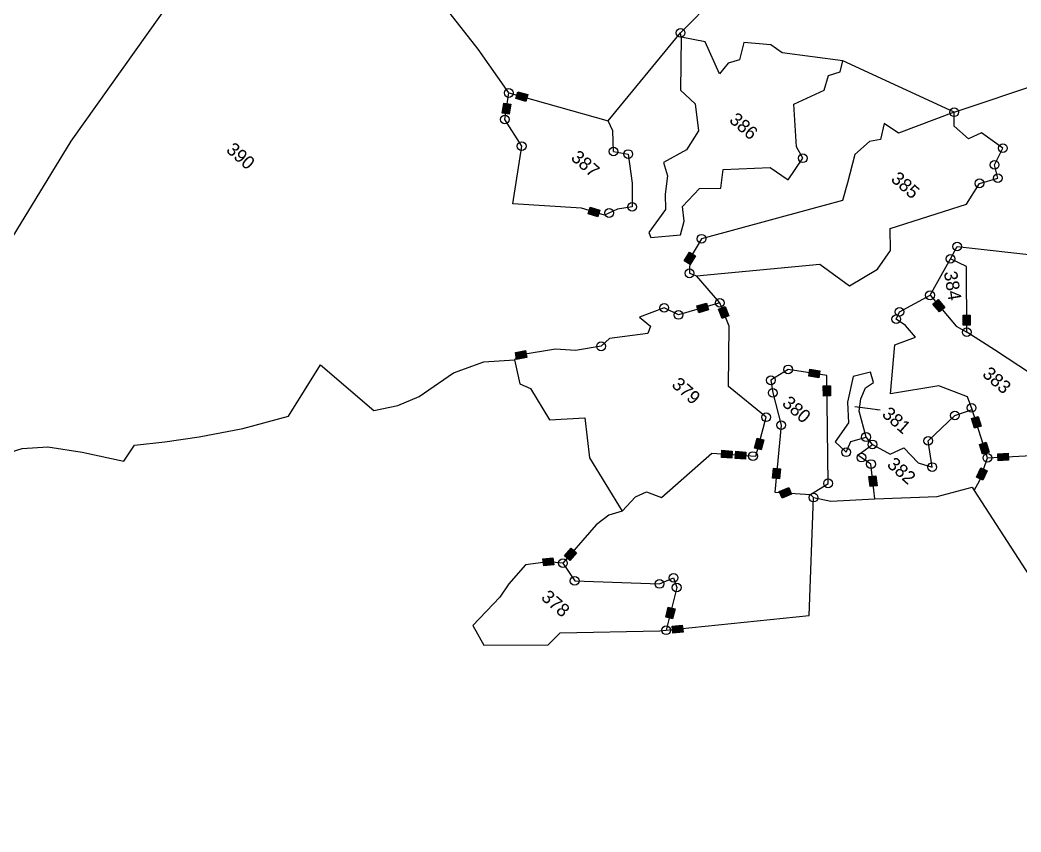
# Model space of a CAD drawing. Header units: metres. Extents: x 316400 to 324250, y 1868140 to 1873603.
# Drawn here: x 321468 to 322199, y 1868444 to 1869037 of the extents above; entities that cross this region are included whole.
import ezdxf

# ---------------------------------------------------------------- set-up
doc = ezdxf.new("R2010")
doc.units = ezdxf.units.M
for name, color, linetype in [('POLY_PARCEL', 6, 'Continuous'), ('TEXT_PARCEL', 7, 'Continuous'), ('V_BOUND_LINE', 7, 'Continuous')]:
    doc.layers.add(name, color=color, linetype=linetype)
doc.styles.add('TEXT_MAP', font='')
doc.styles.get('TEXT_MAP').set_extended_font_data('Kruti Dev 050')
doc.dimstyles.get("Standard").update_dxf_attribs({"dimtxt": 0.18, "dimasz": 0.18, "dimexe": 0.18, "dimexo": 0.0625, "dimgap": 0.09, "dimtad": 0, "dimtih": 1, "dimtoh": 1, "dimdec": 4, "dimzin": 0, "dimdsep": 46, "dimtxsty": 'Standard', "dimcen": 0.09, "dimadec": 0, "dimazin": 0, "dimtfac": 1, "dimtdec": 4, "dimtofl": 0, "dimtmove": 0, "dimatfit": 3, "dimfxl": 1, "dimtolj": 1, "dimtzin": 0, "dimarcsym": 0})

msp = doc.modelspace()

# ---------------------------------------------------------------- hatches: boundary and pattern name
for points in [[(321837.11, 1868977.3), (321838.5, 1868982.27), (321831.31, 1868984.28), (321829.92, 1868979.31)], [(321819.89, 1868968.65), (321825, 1868967.88), (321826.11, 1868975.27), (321821, 1868976.03)], [(321884.04, 1868900.1), (321882.58, 1868895.15), (321889.74, 1868893.04), (321891.2, 1868897.99)], [(321960.89, 1868864.59), (321956.47, 1868867.25), (321952.62, 1868860.86), (321957.04, 1868858.2)], [(321961.86, 1868827.98), (321963.3, 1868823.02), (321970.47, 1868825.11), (321969.02, 1868830.07)], [(322139.02, 1868823.58), (322142.96, 1868826.93), (322138.13, 1868832.61), (322134.19, 1868829.27)], [(321980.45, 1868818.77), (321985.25, 1868820.67), (321982.51, 1868827.61), (321977.71, 1868825.71)], [(322161.42, 1868821.34), (322156.25, 1868821.31), (322156.3, 1868813.84), (322161.46, 1868813.87)], [(321837.72, 1868790.26), (321836.85, 1868795.35), (321829.49, 1868794.08), (321830.37, 1868789)], [(322044.34, 1868781.82), (322043.54, 1868776.72), (322050.91, 1868775.56), (322051.71, 1868780.66)], [(322054.31, 1868762.19), (322059.47, 1868762.25), (322059.38, 1868769.71), (322054.22, 1868769.65)], [(322164.53, 1868738.72), (322169.46, 1868740.26), (322167.23, 1868747.39), (322162.31, 1868745.85)], [(322010.85, 1868730.17), (322005.86, 1868731.47), (322003.98, 1868724.25), (322008.98, 1868722.95)], [(322173.15, 1868728.45), (322168.22, 1868726.91), (322170.45, 1868719.79), (322175.38, 1868721.33)], [(321980.28, 1868722.57), (321979.91, 1868717.42), (321987.36, 1868716.89), (321987.72, 1868722.04)], [(321990.35, 1868721.86), (321989.98, 1868716.71), (321997.43, 1868716.18), (321997.79, 1868721.33)], [(322189.38, 1868715.31), (322189.12, 1868720.46), (322181.66, 1868720.08), (322181.93, 1868714.92)], [(322017.14, 1868702.23), (322022.28, 1868701.73), (322023, 1868709.16), (322017.86, 1868709.66)], [(322166.05, 1868703.06), (322170.73, 1868700.89), (322173.87, 1868707.65), (322169.19, 1868709.83)], [(322088.31, 1868696.07), (322093.44, 1868696.66), (322092.59, 1868704.07), (322087.46, 1868703.48)], [(322031, 1868690.6), (322029, 1868695.36), (322022.12, 1868692.47), (322024.12, 1868687.71)], [(321874.2, 1868647.79), (321870.3, 1868651.18), (321865.4, 1868645.55), (321869.3, 1868642.16)], [(321849.48, 1868643.28), (321850.13, 1868638.16), (321857.53, 1868639.09), (321856.89, 1868644.21)], [(321939.21, 1868600.77), (321944.22, 1868599.54), (321946, 1868606.79), (321940.99, 1868608.02)], [(321951.82, 1868589.9), (321951.28, 1868595.03), (321943.86, 1868594.26), (321944.39, 1868589.12)]]:
    msp.add_hatch(color=256).paths.add_polyline_path(points)

# ---------------------------------------------------------------- linework, layer by layer
for points in [[(321831.31, 1868984.28), (321838.5, 1868982.27), (321837.11, 1868977.3), (321829.92, 1868979.31)], [(321826.11, 1868975.27), (321825, 1868967.88), (321819.89, 1868968.65), (321821, 1868976.03)], [(321889.74, 1868893.04), (321882.58, 1868895.15), (321884.04, 1868900.1), (321891.2, 1868897.99)], [(321952.62, 1868860.86), (321956.47, 1868867.25), (321960.89, 1868864.59), (321957.04, 1868858.2)], [(321970.47, 1868825.11), (321963.3, 1868823.02), (321961.86, 1868827.98), (321969.02, 1868830.07)], [(322138.13, 1868832.61), (322142.96, 1868826.93), (322139.02, 1868823.58), (322134.19, 1868829.27)], [(321982.51, 1868827.61), (321985.25, 1868820.67), (321980.45, 1868818.77), (321977.71, 1868825.71)], [(322156.3, 1868813.84), (322156.25, 1868821.31), (322161.42, 1868821.34), (322161.46, 1868813.87)], [(321829.49, 1868794.08), (321836.85, 1868795.35), (321837.72, 1868790.26), (321830.37, 1868789)], [(322050.91, 1868775.56), (322043.54, 1868776.72), (322044.34, 1868781.82), (322051.71, 1868780.66)], [(322059.38, 1868769.71), (322059.47, 1868762.25), (322054.31, 1868762.19), (322054.22, 1868769.65)], [(322167.23, 1868747.39), (322169.46, 1868740.26), (322164.53, 1868738.72), (322162.31, 1868745.85)], [(322003.98, 1868724.25), (322005.86, 1868731.47), (322010.85, 1868730.17), (322008.98, 1868722.95)], [(322170.45, 1868719.79), (322168.22, 1868726.91), (322173.15, 1868728.45), (322175.38, 1868721.33)], [(321987.36, 1868716.89), (321979.91, 1868717.42), (321980.28, 1868722.57), (321987.72, 1868722.04)], [(321997.43, 1868716.18), (321989.98, 1868716.71), (321990.35, 1868721.86), (321997.79, 1868721.33)], [(322181.66, 1868720.08), (322189.12, 1868720.46), (322189.38, 1868715.31), (322181.93, 1868714.92)], [(322023, 1868709.16), (322022.28, 1868701.73), (322017.14, 1868702.23), (322017.86, 1868709.66)], [(322173.87, 1868707.65), (322170.73, 1868700.89), (322166.05, 1868703.06), (322169.19, 1868709.83)], [(322092.59, 1868704.07), (322093.44, 1868696.66), (322088.31, 1868696.07), (322087.46, 1868703.48)], [(322022.12, 1868692.47), (322029, 1868695.36), (322031, 1868690.6), (322024.12, 1868687.71)], [(321865.4, 1868645.55), (321870.3, 1868651.18), (321874.2, 1868647.79), (321869.3, 1868642.16)], [(321857.53, 1868639.09), (321850.13, 1868638.16), (321849.48, 1868643.28), (321856.89, 1868644.21)], [(321946, 1868606.79), (321944.22, 1868599.54), (321939.21, 1868600.77), (321940.99, 1868608.02)], [(321943.86, 1868594.26), (321951.28, 1868595.03), (321951.82, 1868589.9), (321944.39, 1868589.12)]]:
    msp.add_lwpolyline(points, close=True)
for centre in [(321950.06, 1869027.37), (321824.72, 1868983.44), (322149.8, 1868969.36), (321821.81, 1868964.05), (321834.08, 1868944.61), (322185.32, 1868943.17), (321901.08, 1868940.7), (321911.86, 1868938.84), (322039.24, 1868935.79), (322179.24, 1868931.02), (322181.65, 1868921.28), (322168.26, 1868917.47), (321914.74, 1868900.35), (321897.89, 1868895.84), (321965.4, 1868877.06), (322151.91, 1868871.4), (322147.05, 1868862.32), (321956.52, 1868851.79), (322132.1, 1868835.73), (321938.14, 1868826.57), (321978.71, 1868830.2), (321948.53, 1868821.4), (322109.87, 1868823.63), (322107.47, 1868818.28), (322158.91, 1868808.88), (321892, 1868798.5), (322028.58, 1868781.67), (322015.98, 1868773.68), (322017.32, 1868764.55), (322162.48, 1868753.61), (322012.48, 1868746.7), (322150.31, 1868747.97), (322023.48, 1868740.99), (322085.39, 1868732.29), (322090.05, 1868726.91), (322130.76, 1868729.56), (322002.89, 1868718.38), (322070.96, 1868721.14), (322082.1, 1868717.26), (322174, 1868717.1), (322089.02, 1868712.54), (322133.76, 1868710.37), (322057.68, 1868698.47), (322047.15, 1868688.06), (321864.18, 1868640.21), (321944.95, 1868629.53), (321872.75, 1868627.35), (321934.66, 1868625.04), (321947.21, 1868622.48), (321939.51, 1868591.21)]:
    msp.add_circle(centre, 3.19)
at = {"layer": 'POLY_PARCEL'}
for p, q in [((321505.34, 1868948.28), (321608.92, 1869094.71)), ((321950.06, 1869027.37), (321996.9, 1869075.2)), ((322149.8, 1868969.36), (322467.63, 1869076.65)), ((321802.38, 1869015.5), (321779.32, 1869044.87)), ((321897.18, 1868963.22), (321950.06, 1869027.37)), ((321950.45, 1869024.23), (321950.06, 1869027.37)), ((321950.45, 1869024.23), (321949.92, 1868985.5)), ((321967.96, 1869020.82), (321950.45, 1869024.23)), ((321978.35, 1868997.36), (321967.96, 1869020.82)), ((321996.1, 1869020.23), (321993.1, 1869007.6)), ((322015.91, 1869018.69), (321996.1, 1869020.23)), ((321824.72, 1868983.44), (321802.38, 1869015.5)), ((322024.17, 1869012.69), (322015.91, 1869018.69)), ((322068.53, 1869007.03), (322024.17, 1869012.69)), ((321984.87, 1869005.3), (321978.35, 1868997.36)), ((321993.1, 1869007.6), (321984.87, 1869005.3)), ((322066.6, 1868998.87), (322068.53, 1869007.03)), ((322149.8, 1868969.36), (322068.53, 1869007.03)), ((322058.05, 1868996.21), (322066.6, 1868998.87)), ((322054.77, 1868985.43), (322058.05, 1868996.21)), ((321821.81, 1868964.05), (321824.72, 1868983.44)), ((321824.72, 1868983.44), (321897.18, 1868963.22)), ((321949.92, 1868985.5), (321960.63, 1868975.43)), ((322032.65, 1868975.32), (322054.77, 1868985.43)), ((321960.63, 1868975.43), (321963.16, 1868955.7)), ((322034.72, 1868944.22), (322032.65, 1868975.32)), ((322149.8, 1868969.36), (322109.06, 1868954.16)), ((322149.68, 1868959.28), (322149.8, 1868969.36)), ((321834.08, 1868944.61), (321821.81, 1868964.05)), ((321900.56, 1868955.93), (321897.18, 1868963.22)), ((322098.63, 1868961.12), (322096.09, 1868949.36)), ((322109.06, 1868954.16), (322098.63, 1868961.12)), ((321901.08, 1868940.7), (321900.56, 1868955.93)), ((321963.16, 1868955.7), (321954.47, 1868942.04)), ((322160.17, 1868950.04), (322149.68, 1868959.28)), ((322169.62, 1868954.45), (322160.17, 1868950.04)), ((322185.32, 1868943.17), (322169.62, 1868954.45)), ((321412.34, 1868796.4), (321505.34, 1868948.28)), ((322087.97, 1868947.92), (322077.32, 1868938.53)), ((322096.09, 1868949.36), (322087.97, 1868947.92)), ((321827.71, 1868902.51), (321834.08, 1868944.61)), ((321901.08, 1868940.7), (321911.86, 1868938.84)), ((321911.86, 1868938.84), (321914.74, 1868917.53)), ((321954.47, 1868942.04), (321937.55, 1868932.76)), ((322039.24, 1868935.79), (322034.72, 1868944.22)), ((322179.24, 1868931.02), (322185.32, 1868943.17)), ((321937.55, 1868932.76), (321940.62, 1868923.06)), ((322028.48, 1868920.14), (322039.24, 1868935.79)), ((322077.32, 1868938.53), (322071.78, 1868917.96)), ((321979.54, 1868913.92), (321981.13, 1868927.47)), ((321981.13, 1868927.47), (322015.47, 1868929.05)), ((322015.47, 1868929.05), (322028.48, 1868920.14)), ((322181.65, 1868921.28), (322179.24, 1868931.02)), ((321914.74, 1868917.53), (321914.74, 1868900.35)), ((321940.62, 1868923.06), (321938.86, 1868909.66)), ((322071.78, 1868917.96), (322068.12, 1868904.95)), ((322158.65, 1868902.39), (322168.26, 1868917.47)), ((322168.26, 1868917.47), (322181.65, 1868921.28)), ((321938.86, 1868909.66), (321938.98, 1868898.41)), ((321951.46, 1868900.47), (321963.9, 1868913.69)), ((321963.9, 1868913.69), (321979.54, 1868913.92)), ((321877.66, 1868899.28), (321827.71, 1868902.51)), ((322068.12, 1868904.95), (321965.4, 1868877.06)), ((322103.1, 1868884.5), (322158.65, 1868902.39)), ((321894.48, 1868894.34), (321877.66, 1868899.28)), ((321904.11, 1868898.58), (321894.48, 1868894.34)), ((321914.74, 1868900.35), (321904.11, 1868898.58)), ((321938.98, 1868898.41), (321926.78, 1868881.48)), ((321952.74, 1868889.8), (321951.46, 1868900.47)), ((321949.9, 1868879.89), (321952.74, 1868889.8)), ((321926.78, 1868881.48), (321928.28, 1868877.94)), ((322103.19, 1868868.52), (322103.1, 1868884.5)), ((321928.28, 1868877.94), (321949.9, 1868879.89)), ((321965.4, 1868877.06), (321956.75, 1868862.73)), ((322093.83, 1868854.81), (322103.19, 1868868.52)), ((322147.05, 1868862.32), (322151.91, 1868871.4)), ((322151.91, 1868871.4), (322341.62, 1868850.05)), ((321956.75, 1868862.73), (321956.52, 1868851.79)), ((322132.1, 1868835.73), (322147.05, 1868862.32)), ((322158.62, 1868856.72), (322147.05, 1868862.32)), ((321956.52, 1868851.79), (321961.61, 1868850.02)), ((321961.61, 1868850.02), (322051.79, 1868858.42)), ((322051.79, 1868858.42), (322073.37, 1868842.6)), ((322073.37, 1868842.6), (322093.83, 1868854.81)), ((322158.91, 1868808.88), (322158.62, 1868856.72)), ((321978.71, 1868830.2), (321961.61, 1868850.02)), ((321978.71, 1868830.2), (321948.53, 1868821.4)), ((321985.47, 1868813.11), (321978.71, 1868830.2)), ((322109.87, 1868823.63), (322132.1, 1868835.73)), ((322132.1, 1868835.73), (322151.24, 1868813.18)), ((321938.14, 1868826.57), (321920.11, 1868819.87)), ((321948.53, 1868821.4), (321938.14, 1868826.57)), ((322107.47, 1868818.28), (322109.87, 1868823.63)), ((321920.11, 1868819.87), (321928.04, 1868813.22)), ((322114.3, 1868813.69), (322107.47, 1868818.28)), ((321926.18, 1868807.9), (321898.25, 1868804.28)), ((321928.04, 1868813.22), (321926.18, 1868807.9)), ((321985.06, 1868769.25), (321985.47, 1868813.11)), ((322121.56, 1868805.16), (322114.3, 1868813.69)), ((322151.24, 1868813.18), (322158.91, 1868808.88)), ((322179.16, 1868796.05), (322158.91, 1868808.88)), ((321898.25, 1868804.28), (321892, 1868798.5)), ((322106.49, 1868799.57), (322121.56, 1868805.16)), ((321858.84, 1868796.5), (321833.61, 1868792.17)), ((321873.47, 1868795.57), (321858.84, 1868796.5)), ((321892, 1868798.5), (321873.47, 1868795.57)), ((322103.18, 1868763.74), (322106.49, 1868799.57)), ((322206.19, 1868778.1), (322179.16, 1868796.05)), ((321833.61, 1868792.17), (321828.83, 1868788.74)), ((322028.58, 1868781.67), (322015.98, 1868773.68)), ((322056.7, 1868777.27), (322028.58, 1868781.67)), ((322088.62, 1868779.71), (322076.05, 1868776.46)), ((322090.89, 1868771.98), (322088.62, 1868779.71)), ((322015.98, 1868773.68), (322017.32, 1868764.55)), ((322057.68, 1868698.47), (322056.7, 1868777.27)), ((322076.05, 1868776.46), (322071.91, 1868757.84)), ((322084.95, 1868768.3), (322090.89, 1868771.98)), ((322012.48, 1868746.7), (321985.06, 1868769.25)), ((322017.32, 1868764.55), (322023.48, 1868740.99)), ((322081.67, 1868760.06), (322084.95, 1868768.3)), ((322138.5, 1868769.61), (322103.18, 1868763.74)), ((322159.37, 1868761.56), (322138.5, 1868769.61)), ((322071.91, 1868757.84), (322072.63, 1868742.57)), ((322080.3, 1868751.09), (322081.67, 1868760.06)), ((322162.99, 1868752.32), (322159.37, 1868761.56)), ((322085.39, 1868732.29), (322080.3, 1868751.09)), ((322150.31, 1868747.97), (322162.99, 1868752.32)), ((322174, 1868717.1), (322162.99, 1868752.32)), ((322005.08, 1868718.22), (322012.48, 1868746.7)), ((322072.63, 1868742.57), (322062.93, 1868728.84)), ((322130.76, 1868729.56), (322150.31, 1868747.97)), ((322023.48, 1868740.99), (322018.75, 1868692.03)), ((322062.93, 1868728.84), (322070.96, 1868721.14)), ((322070.96, 1868721.14), (322074.26, 1868729.04)), ((322074.26, 1868729.04), (322085.39, 1868732.29)), ((322090.05, 1868726.91), (322085.39, 1868732.29)), ((322133.76, 1868710.37), (322130.76, 1868729.56)), ((321936.17, 1868688.24), (321972.86, 1868720.51)), ((321972.86, 1868720.51), (322005.08, 1868718.22)), ((322079.47, 1868719.05), (322090.05, 1868726.91)), ((322090.05, 1868726.91), (322103.11, 1868719.86)), ((322103.11, 1868719.86), (322112.9, 1868724.29)), ((322112.9, 1868724.29), (322123.5, 1868713.37)), ((322174, 1868717.1), (322238.97, 1868720.42)), ((322089.02, 1868712.54), (322079.47, 1868719.05)), ((322091.92, 1868687.17), (322089.02, 1868712.54)), ((322123.5, 1868713.37), (322133.76, 1868710.37)), ((322168.38, 1868700.76), (322174, 1868717.1)), ((322044.83, 1868690.38), (322057.68, 1868698.47)), ((322164.36, 1868693.32), (322168.38, 1868700.76)), ((321917.27, 1868688.65), (321925.17, 1868692.2)), ((321925.17, 1868692.2), (321936.17, 1868688.24)), ((322018.75, 1868692.03), (322044.83, 1868690.38)), ((321907.33, 1868678.05), (321917.27, 1868688.65)), ((322047.15, 1868688.06), (322044.83, 1868690.38)), ((321864.18, 1868640.21), (321872.75, 1868627.35)), ((321872.75, 1868627.35), (321934.66, 1868625.04)), ((321934.66, 1868625.04), (321944.95, 1868629.53)), ((321944.95, 1868629.53), (321947.21, 1868622.48)), ((321947.21, 1868622.48), (321939.51, 1868591.21))]:
    msp.add_line(p, q, dxfattribs=at)
at = {"layer": 'V_BOUND_LINE'}
for p, q in [((321784.32, 1868779.06), (321806.36, 1868787.18)), ((321806.36, 1868787.18), (321828.83, 1868788.74)), ((321828.83, 1868788.74), (321832.79, 1868771.21)), ((321663.96, 1868747.41), (321687.12, 1868784.88)), ((321687.12, 1868784.88), (321726.15, 1868751.64)), ((321759.27, 1868761.79), (321784.32, 1868779.06)), ((321832.79, 1868771.21), (321840.63, 1868767.67)), ((321840.63, 1868767.67), (321854.5, 1868744.79)), ((321743.7, 1868755.28), (321759.27, 1868761.79)), ((321726.15, 1868751.64), (321743.7, 1868755.28)), ((321630.61, 1868738.59), (321663.96, 1868747.41)), ((321854.5, 1868744.79), (321880.26, 1868746.26)), ((321880.26, 1868746.26), (321883.47, 1868717.03)), ((321598.57, 1868732.53), (321630.61, 1868738.59)), ((321551.46, 1868726.27), (321573.56, 1868728.71)), ((321573.56, 1868728.71), (321598.57, 1868732.53)), ((321451.4, 1868718.32), (321469.43, 1868723.79)), ((321469.43, 1868723.79), (321488.32, 1868725.13)), ((321488.32, 1868725.13), (321513.23, 1868721.17)), ((321513.23, 1868721.17), (321543.69, 1868714.57)), ((321543.69, 1868714.57), (321551.46, 1868726.27)), ((321883.47, 1868717.03), (321907.33, 1868678.05)), ((322137.34, 1868688.97), (322162.76, 1868695.8)), ((322162.76, 1868695.8), (322164.36, 1868693.32)), ((322164.36, 1868693.32), (322325.01, 1868443.96)), ((322043.98, 1868602.1), (322047.15, 1868688.06)), ((322047.15, 1868688.06), (322059.72, 1868685.42)), ((322059.72, 1868685.42), (322091.92, 1868687.17)), ((322091.92, 1868687.17), (322137.34, 1868688.97)), ((321907.33, 1868678.05), (321897.8, 1868675.2)), ((321897.8, 1868675.2), (321888.54, 1868668.19)), ((321888.54, 1868668.19), (321864.18, 1868640.21)), ((321853.51, 1868641.18), (321836.76, 1868639.08)), ((321864.18, 1868640.21), (321853.51, 1868641.18)), ((321836.76, 1868639.08), (321824.66, 1868625.02)), ((321824.66, 1868625.02), (321818.24, 1868615.5)), ((321818.24, 1868615.5), (321798.5, 1868594.68)), ((321939.51, 1868591.21), (322043.98, 1868602.1)), ((321798.5, 1868594.68), (321806.44, 1868580.39)), ((321853.5, 1868580.52), (321862.06, 1868589.28)), ((321862.06, 1868589.28), (321935.03, 1868590.74)), ((321935.03, 1868590.74), (321939.51, 1868591.21)), ((321806.44, 1868580.39), (321853.5, 1868580.52))]:
    msp.add_line(p, q, dxfattribs=at)

# ---------------------------------------------------------------- texts
at = {"layer": 'TEXT_PARCEL', "style": 'TEXT_MAP'}
for s, rotation, p in [('386', 318.63491, (321984.9, 1868962.82)), ('390', 318.63491, (321617.76, 1868940.98)), ('387', 318.63491, (321869.35, 1868935.3)), ('385', 318.63491, (322102.94, 1868919.7)), ('384', 279.36217, (322142.19, 1868852.62)), ('383', 318.63491, (322169.69, 1868777.29)), ('379', 318.63491, (321942.89, 1868769.58)), ('380', 318.63491, (322023.5, 1868755.96)), ('381', 318.63491, (322096.42, 1868748.01)), ('382', 318.63491, (322100.09, 1868711.22)), ('378', 318.63491, (321847.62, 1868614.3))]:
    msp.add_text(s, height=9.652, rotation=rotation, dxfattribs=at).set_placement(p)

# ---------------------------------------------------------------- leaders
msp.add_leader([(322095.61, 1868751.91), (322077.23, 1868754.23)], dimstyle='Standard', override={"dimtxt": 2.5, "dimasz": 2.5, "dimexe": 1.25, "dimexo": 0.625, "dimgap": 0.625, "dimtad": 1, "dimtih": 0, "dimtoh": 0, "dimzin": 8, "dimcen": 2.5, "dimtofl": 1})

doc.saveas('drawing.dxf')
